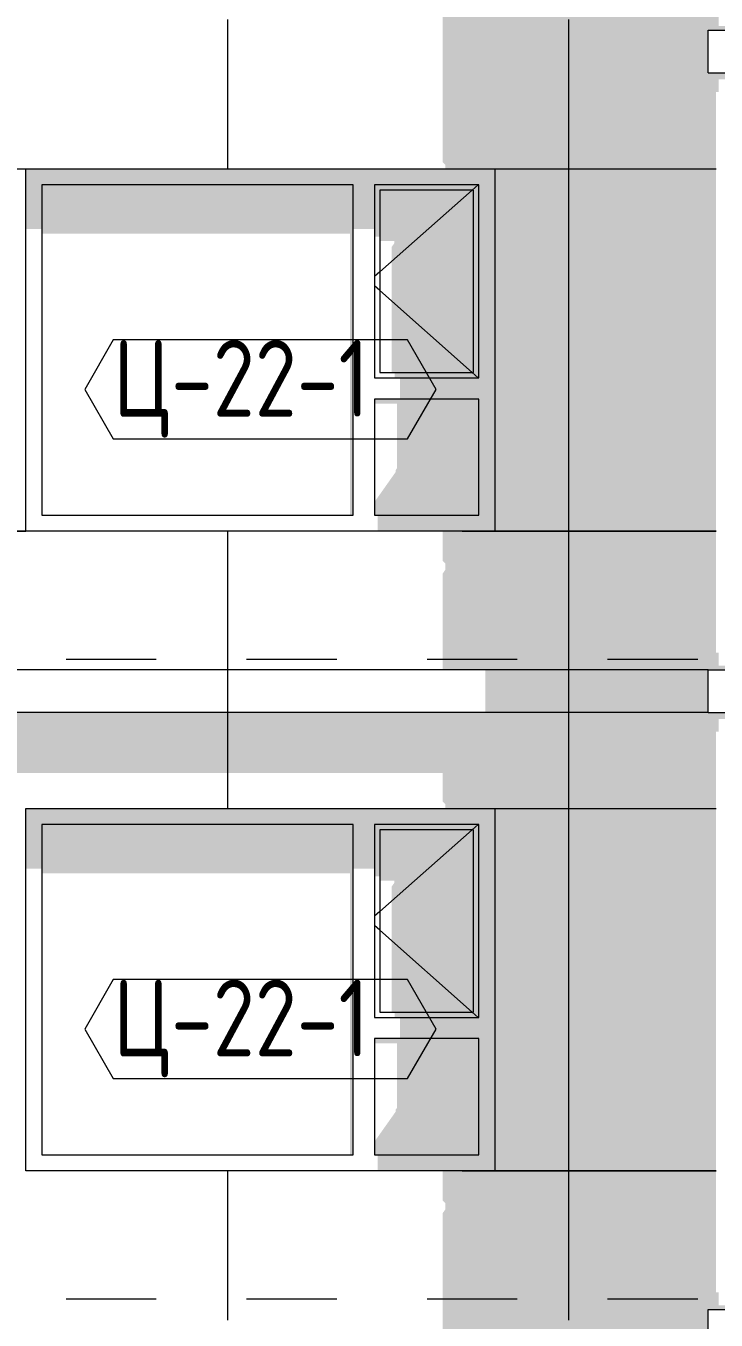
# Model space of a CAD drawing. Header units: millimetres. Extents: x 18162 to 7085488, y 72188 to 247925.
# Drawn here: x 5960558 to 5963796, y 94456 to 100526 of the extents above; entities that cross this region are included whole.
import ezdxf

# ---------------------------------------------------------------- set-up
doc = ezdxf.new("R2010")
doc.units = ezdxf.units.MM
doc.header["$MEASUREMENT"] = 0
doc.linetypes.add('Dashed', pattern=[423.333333, 211.666667, -211.666667])
doc.layers.add('Archicad Windows', color=7, linetype='Continuous')
doc.layers.add('Structural - Bearing', color=7, linetype='Continuous')
doc.styles.add('GENERATED_STYLE_3', font='', dxfattribs={"width": 0.8})
doc.styles.get('GENERATED_STYLE_3').set_extended_font_data('ISOCPEUR MON')

# ---------------------------------------------------------------- blocks, each defined once
blk = doc.blocks.new('*X2805', base_point=(6050603.8, 91556.2))
at = {"layer": 'Structural - Bearing', "color": 8, "linetype": 'Continuous', "lineweight": 13}
for p, q in [((5961503.8, 100556.2), (5961503.8, 100456.2)), ((5963103.8, 100556.2), (5963103.8, 100456.2))]:
    blk.add_line(p, q, dxfattribs=at)
blk = doc.blocks.new('*X2840', base_point=(6050603.8, 91556.2))
at = {"layer": 'Structural - Bearing', "color": 8, "linetype": 'Continuous', "lineweight": 13}
for p, q in [((5961503.8, 97306.2), (5961503.8, 96856.2)), ((5963103.8, 97306.2), (5963103.8, 95156.2)), ((5962758.1, 96856.2), (5963103.8, 96856.2)), ((5963103.8, 96856.2), (5963795.7, 96856.2)), ((5961503.8, 95156.2), (5961503.8, 94556.2)), ((5962603.8, 95156.2), (5963103.8, 95156.2)), ((5963103.8, 95156.2), (5962758.1, 95156.2)), ((5963103.8, 95156.2), (5963795.7, 95156.2)), ((5963103.8, 95156.2), (5963103.8, 94556.2)), ((5963795.7, 95156.2), (5963103.8, 95156.2)), ((5961503.8, 94556.2), (5961503.8, 94456.2)), ((5963103.8, 94556.2), (5963103.8, 94456.2))]:
    blk.add_line(p, q, dxfattribs=at)
blk = doc.blocks.new('*X2844', base_point=(6050603.8, 91556.2))
at = {"layer": 'Structural - Bearing', "color": 7, "linetype": 'Continuous', "lineweight": 9}
for p, q in [((5961503.8, 97506.2), (5961503.8, 97306.2)), ((5963103.8, 97506.2), (5963103.8, 97306.2))]:
    blk.add_line(p, q, dxfattribs=at)
blk = doc.blocks.new('*X2914', base_point=(6050603.8, 91556.2))
at = {"layer": 'Structural - Bearing', "color": 8, "linetype": 'Continuous', "lineweight": 13}
for p, q in [((5961503.8, 100456.2), (5961503.8, 99856.2)), ((5963103.8, 100456.2), (5963103.8, 98156.2)), ((5959903.8, 99856.2), (5960558.1, 99856.2)), ((5962758.1, 99856.2), (5963103.8, 99856.2)), ((5963103.8, 99856.2), (5963795.7, 99856.2)), ((5959903.8, 98156.2), (5960558.1, 98156.2)), ((5960558.1, 98156.2), (5959903.8, 98156.2)), ((5961503.8, 98156.2), (5961503.8, 97556.2)), ((5962603.8, 98156.2), (5963103.8, 98156.2)), ((5963103.8, 98156.2), (5962758.1, 98156.2)), ((5963103.8, 98156.2), (5963795.7, 98156.2)), ((5963103.8, 98156.2), (5963103.8, 97556.2)), ((5963795.7, 98156.2), (5963103.8, 98156.2)), ((5961503.8, 97556.2), (5961503.8, 97506.2)), ((5963103.8, 97556.2), (5963103.8, 97506.2))]:
    blk.add_line(p, q, dxfattribs=at)
blk = doc.blocks.new('Label_249_3', base_point=(5961658.1, 95587.1))
at = {"color": 13, "linetype": 'Continuous', "lineweight": 13, "flags": 128}
blk.add_lwpolyline([(5960834.2, 95821.3), (5960968.3, 95589.1), (5962347.9, 95589.1), (5962482, 95821.3), (5962347.9, 96053.6), (5960968.3, 96053.6)], close=True, dxfattribs=at)
at = {"color": 13, "lineweight": 13, "insert": (5960968.3, 96052.9), "char_height": 360, "attachment_point": 1, "style": 'GENERATED_STYLE_3'}
blk.add_mtext('\\A1;{\\pql;\\pt0,253000;\\fISOCPEUR MON|b0|i0|c0|p0;\\W0.800000;Ц-22-1\\fISOCPEUR MON|b0|i0|c0|p0;\\W0.800000;\\A1{\\H.66x;\\S^  ;}\\fISOCPEUR MON|b0|i0|c0|p0;\\W0.800000;\\fISOCPEUR MON|b0|i0|c0|p0;\\W0.800000;\\A1{\\H.66x;\\S^  ;}\\fISOCPEUR MON|b0|i0|c0|p0;\\W0.800000; \\fISOCPEUR MON|b0|i0|c0|p0;\\W0.800000;\\fISOCPEUR MON|b0|i0|c0|p0;\\W0.800000;\\fISOCPEUR MON|b0|i0|c0|p0;\\W0.800000;\\fISOCPEUR MON|b0|i0|c0|p0;\\W0.800000;\\fISOCPEUR MON|b0|i0|c0|p0;\\W0.800000;\\fISOCPEUR MON|b0|i0|c0|p0;\\W0.800000;\\fISOCPEUR MON|b0|i0|c0|p0;\\W0.800000;\\fISOCPEUR MON|b0|i0|c0|p0;\\W0.800000;\\fISOCPEUR MON|b0|i0|c0|p0;\\W0.800000;\\fISOCPEUR MON|b0|i0|c0|p0;\\W0.800000;\\fISOCPEUR MON|b0|i0|c0|p0;\\W0.800000;\\fISOCPEUR MON|b0|i0|c0|p0;\\W0.800000;\\fISOCPEUR MON|b0|i0|c0|p0;\\W0.800000;\\fISOCPEUR MON|b0|i0|c0|p0;\\W0.800000;\\fISOCPEUR MON|b0|i0|c0|p0;\\W0.800000;\\fISOCPEUR MON|b0|i0|c0|p0;\\W0.800000;\\fISOCPEUR MON|b0|i0|c0|p0;\\W0.800000;\\fISOCPEUR MON|b0|i0|c0|p0;\\W0.800000;\\fISOCPEUR MON|b0|i0|c0|p0;\\W0.800000;\\fISOCPEUR MON|b0|i0|c0|p0;\\W0.800000;\\fISOCPEUR MON|b0|i0|c0|p0;\\W0.800000;\\fISOCPEUR MON|b0|i0|c0|p0;\\W0.800000;\\fISOCPEUR MON|b0|i0|c0|p0;\\W0.800000;\\fISOCPEUR MON|b0|i0|c0|p0;\\W0.800000;\\fISOCPEUR MON|b0|i0|c0|p0;\\W0.800000;\\fISOCPEUR MON|b0|i0|c0|p0;\\W0.800000;\\fISOCPEUR MON|b0|i0|c0|p0;\\W0.800000;\\fISOCPEUR MON|b0|i0|c0|p0;\\W0.800000;\\fISOCPEUR MON|b0|i0|c0|p0;\\W0.800000;\\fISOCPEUR MON|b0|i0|c0|p0;\\W0.800000;\\fISOCPEUR MON|b0|i0|c0|p0;\\W0.800000;\\fISOCPEUR MON|b0|i0|c0|p0;\\W0.800000;\\fISOCPEUR MON|b0|i0|c0|p0;\\W0.800000;\\fISOCPEUR MON|b0|i0|c0|p0;\\W0.800000;\\fISOCPEUR MON|b0|i0|c0|p0;\\W0.800000;\\fISOCPEUR MON|b0|i0|c0|p0;\\W0.800000;\\fISOCPEUR MON|b0|i0|c0|p0;\\W0.800000;\\fISOCPEUR MON|b0|i0|c0|p0;\\W0.800000;\\fISOCPEUR MON|b0|i0|c0|p0;\\W0.800000;\\fISOCPEUR MON|b0|i0|c0|p0;\\W0.800000;\\fISOCPEUR MON|b0|i0|c0|p0;\\W0.800000;\\fISOCPEUR MON|b0|i0|c0|p0;\\W0.800000;\\fISOCPEUR MON|b0|i0|c0|p0;\\W0.800000;}', dxfattribs=at)
blk = doc.blocks.new('Label_263_3', base_point=(5961658.1, 98587.1))
at = {"color": 13, "linetype": 'Continuous', "lineweight": 13, "flags": 128}
blk.add_lwpolyline([(5960834.2, 98821.3), (5960968.3, 98589.1), (5962347.9, 98589.1), (5962482, 98821.3), (5962347.9, 99053.6), (5960968.3, 99053.6)], close=True, dxfattribs=at)
at = {"color": 13, "lineweight": 13, "insert": (5960968.3, 99052.9), "char_height": 360, "attachment_point": 1, "style": 'GENERATED_STYLE_3'}
blk.add_mtext('\\A1;{\\pql;\\pt0,253000;\\fISOCPEUR MON|b0|i0|c0|p0;\\W0.800000;Ц-22-1\\fISOCPEUR MON|b0|i0|c0|p0;\\W0.800000;\\A1{\\H.66x;\\S^  ;}\\fISOCPEUR MON|b0|i0|c0|p0;\\W0.800000;\\fISOCPEUR MON|b0|i0|c0|p0;\\W0.800000;\\A1{\\H.66x;\\S^  ;}\\fISOCPEUR MON|b0|i0|c0|p0;\\W0.800000; \\fISOCPEUR MON|b0|i0|c0|p0;\\W0.800000;\\fISOCPEUR MON|b0|i0|c0|p0;\\W0.800000;\\fISOCPEUR MON|b0|i0|c0|p0;\\W0.800000;\\fISOCPEUR MON|b0|i0|c0|p0;\\W0.800000;\\fISOCPEUR MON|b0|i0|c0|p0;\\W0.800000;\\fISOCPEUR MON|b0|i0|c0|p0;\\W0.800000;\\fISOCPEUR MON|b0|i0|c0|p0;\\W0.800000;\\fISOCPEUR MON|b0|i0|c0|p0;\\W0.800000;\\fISOCPEUR MON|b0|i0|c0|p0;\\W0.800000;\\fISOCPEUR MON|b0|i0|c0|p0;\\W0.800000;\\fISOCPEUR MON|b0|i0|c0|p0;\\W0.800000;\\fISOCPEUR MON|b0|i0|c0|p0;\\W0.800000;\\fISOCPEUR MON|b0|i0|c0|p0;\\W0.800000;\\fISOCPEUR MON|b0|i0|c0|p0;\\W0.800000;\\fISOCPEUR MON|b0|i0|c0|p0;\\W0.800000;\\fISOCPEUR MON|b0|i0|c0|p0;\\W0.800000;\\fISOCPEUR MON|b0|i0|c0|p0;\\W0.800000;\\fISOCPEUR MON|b0|i0|c0|p0;\\W0.800000;\\fISOCPEUR MON|b0|i0|c0|p0;\\W0.800000;\\fISOCPEUR MON|b0|i0|c0|p0;\\W0.800000;\\fISOCPEUR MON|b0|i0|c0|p0;\\W0.800000;\\fISOCPEUR MON|b0|i0|c0|p0;\\W0.800000;\\fISOCPEUR MON|b0|i0|c0|p0;\\W0.800000;\\fISOCPEUR MON|b0|i0|c0|p0;\\W0.800000;\\fISOCPEUR MON|b0|i0|c0|p0;\\W0.800000;\\fISOCPEUR MON|b0|i0|c0|p0;\\W0.800000;\\fISOCPEUR MON|b0|i0|c0|p0;\\W0.800000;\\fISOCPEUR MON|b0|i0|c0|p0;\\W0.800000;\\fISOCPEUR MON|b0|i0|c0|p0;\\W0.800000;\\fISOCPEUR MON|b0|i0|c0|p0;\\W0.800000;\\fISOCPEUR MON|b0|i0|c0|p0;\\W0.800000;\\fISOCPEUR MON|b0|i0|c0|p0;\\W0.800000;\\fISOCPEUR MON|b0|i0|c0|p0;\\W0.800000;\\fISOCPEUR MON|b0|i0|c0|p0;\\W0.800000;\\fISOCPEUR MON|b0|i0|c0|p0;\\W0.800000;\\fISOCPEUR MON|b0|i0|c0|p0;\\W0.800000;\\fISOCPEUR MON|b0|i0|c0|p0;\\W0.800000;\\fISOCPEUR MON|b0|i0|c0|p0;\\W0.800000;\\fISOCPEUR MON|b0|i0|c0|p0;\\W0.800000;\\fISOCPEUR MON|b0|i0|c0|p0;\\W0.800000;\\fISOCPEUR MON|b0|i0|c0|p0;\\W0.800000;\\fISOCPEUR MON|b0|i0|c0|p0;\\W0.800000;\\fISOCPEUR MON|b0|i0|c0|p0;\\W0.800000;}', dxfattribs=at)

msp = doc.modelspace()

# ---------------------------------------------------------------- hatches: boundary and pattern name
at = {"layer": 'Archicad Windows', "linetype": 'Continuous', "lineweight": 0}
for points in [[(5962093.1, 99781.2), (5962193.1, 99781.2), (5962683.1, 99781.2), (5962758.1, 99781.2), (5962758.1, 99856.2), (5960558.1, 99856.2), (5960558.1, 99781.2), (5960633.1, 99781.2)], [(5960633.1, 99781.2), (5960558.1, 99781.2), (5960558.1, 99573.3), (5960633.1, 99573.3)], [(5962093.1, 99781.2), (5960633.1, 99781.2), (5960633.1, 99552.1), (5962078.1, 99552.1), (5962078.1, 98231.2), (5962093.1, 98231.2)], [(5962193.1, 99781.2), (5962093.1, 99781.2), (5962093.1, 99573.3), (5962193.1, 99573.3)], [(5962683.1, 99781.2), (5962193.1, 99781.2), (5962193.1, 99756.2), (5962218.1, 99756.2), (5962658.1, 99756.2), (5962683.1, 99756.2)], [(5962193.1, 99756.2), (5962193.1, 99538), (5962218.1, 99538), (5962218.1, 99756.2)], [(5962218.1, 99516.8), (5962285.7, 99516.8), (5962285.7, 99506.1), (5962273.1, 99488.3), (5962273.1, 98901.2), (5962658.1, 98901.2), (5962658.1, 99756.2), (5962218.1, 99756.2)], [(5962658.1, 98901.2), (5962683.1, 98901.2), (5962683.1, 99756.2), (5962658.1, 99756.2)], [(5962683.1, 98876.2), (5962683.1, 98776.2), (5962683.1, 98231.2), (5962758.1, 98231.2), (5962758.1, 99781.2), (5962683.1, 99781.2)], [(5962288.1, 98901.2), (5962288.1, 98876.2), (5962683.1, 98876.2), (5962683.1, 98901.2)], [(5962683.1, 98876.2), (5962313.1, 98876.2), (5962313.1, 98776.2), (5962683.1, 98776.2)], [(5962293.1, 98434.4), (5962193.1, 98292.9), (5962193.1, 98231.2), (5962683.1, 98231.2), (5962683.1, 98776.2), (5962193.1, 98776.2), (5962193.1, 98755), (5962298.1, 98755), (5962298.1, 98450.7), (5962293.1, 98443.6)], [(5962208.1, 98156.2), (5962758.1, 98156.2), (5962758.1, 98231.2), (5962208.1, 98231.2)], [(5962093.1, 96781.2), (5962193.1, 96781.2), (5962683.1, 96781.2), (5962758.1, 96781.2), (5962758.1, 96856.2), (5960558.1, 96856.2), (5960558.1, 96781.2), (5960633.1, 96781.2)], [(5960633.1, 96781.2), (5960558.1, 96781.2), (5960558.1, 96573.3), (5960633.1, 96573.3)], [(5962093.1, 96781.2), (5960633.1, 96781.2), (5960633.1, 96552.1), (5962078.1, 96552.1), (5962078.1, 95231.2), (5962093.1, 95231.2)], [(5962193.1, 96781.2), (5962093.1, 96781.2), (5962093.1, 96573.3), (5962193.1, 96573.3)], [(5962683.1, 96781.2), (5962193.1, 96781.2), (5962193.1, 96756.2), (5962218.1, 96756.2), (5962658.1, 96756.2), (5962683.1, 96756.2)], [(5962218.1, 96756.2), (5962193.1, 96756.2), (5962193.1, 96538), (5962218.1, 96538)], [(5962658.1, 96756.2), (5962218.1, 96756.2), (5962218.1, 96516.8), (5962285.7, 96516.8), (5962285.7, 96506.1), (5962273.1, 96488.3), (5962273.1, 95901.2), (5962658.1, 95901.2)], [(5962658.1, 95901.2), (5962683.1, 95901.2), (5962683.1, 96756.2), (5962658.1, 96756.2)], [(5962683.1, 95876.2), (5962683.1, 95776.2), (5962683.1, 95231.2), (5962758.1, 95231.2), (5962758.1, 96781.2), (5962683.1, 96781.2)], [(5962683.1, 95901.2), (5962288.1, 95901.2), (5962288.1, 95876.2), (5962683.1, 95876.2)], [(5962683.1, 95876.2), (5962313.1, 95876.2), (5962313.1, 95776.2), (5962683.1, 95776.2)], [(5962683.1, 95776.2), (5962193.1, 95776.2), (5962193.1, 95755), (5962298.1, 95755), (5962298.1, 95450.7), (5962293.1, 95443.6), (5962293.1, 95434.4), (5962193.1, 95292.9), (5962193.1, 95231.2), (5962683.1, 95231.2)], [(5962208.1, 95156.2), (5962758.1, 95156.2), (5962758.1, 95231.2), (5962208.1, 95231.2)]]:
    msp.add_hatch(color=49, dxfattribs=at).paths.add_polyline_path(points)
at = {"layer": 'Structural - Bearing', "linetype": 'Continuous', "lineweight": 0}
for points in [[(5962513.1, 101156.2), (5962513.1, 101017.7), (5962525.7, 101005.1), (5962525.7, 100975.5), (5962513.1, 100957.7), (5962513.1, 100456.2), (5963758.1, 100456.2), (5963758.1, 100506.2), (5966994, 100506.2), (5967008.1, 100526.2), (5963808.1, 100526.2), (5963808.1, 100586.2), (5963795.7, 100586.2), (5963795.7, 103216.2), (5963808.1, 103216.2), (5963808.1, 103276.2), (5967008.1, 103276.2), (5967008.1, 103235.5), (5967058.1, 103306.2), (5963758.1, 103306.2), (5963758.1, 103456.2), (5962513.1, 103456.2), (5962513.1, 102887.7), (5962525.7, 102875.1), (5962525.7, 102856.2), (5962758.1, 102856.2), (5962758.1, 101156.2)], [(5962513.1, 98017.7), (5962525.7, 98005.1), (5962525.7, 97975.5), (5962513.1, 97957.7), (5962513.1, 97506.2), (5963946.1, 97506.2), (5963946.1, 97526.2), (5963808.1, 97526.2), (5963808.1, 97586.2), (5963795.7, 97586.2), (5963795.7, 100216.2), (5963808.1, 100216.2), (5963808.1, 100276.2), (5967008.1, 100276.2), (5967008.1, 100235.5), (5967058.1, 100306.2), (5963758.1, 100306.2), (5963758.1, 100456.2), (5962513.1, 100456.2), (5962513.1, 99887.7), (5962525.7, 99875.1), (5962525.7, 99856.2), (5962758.1, 99856.2), (5962758.1, 98156.2), (5962513.1, 98156.2)], [(5962713.8, 97506.2), (5962713.8, 97306.2), (5963758.1, 97306.2), (5963758.1, 97506.2)], [(5953658.1, 97022.4), (5962513.1, 97022.4), (5962513.1, 96887.7), (5962525.7, 96875.1), (5962525.7, 96856.2), (5962758.1, 96856.2), (5962758.1, 95156.2), (5962513.1, 95156.2), (5962513.1, 95017.7), (5962525.7, 95005.1), (5962525.7, 94975.5), (5962513.1, 94957.7), (5962513.1, 94456.2), (5963758.1, 94456.2), (5963758.1, 94506.2), (5963946.1, 94506.2), (5963946.1, 94526.2), (5963808.1, 94526.2), (5963808.1, 94586.2), (5963795.7, 94586.2), (5963795.7, 97216.2), (5963808.1, 97216.2), (5963808.1, 97276.2), (5967008.1, 97276.2), (5967008.1, 97216.2), (5967020.5, 97216.2), (5967020.5, 97022.4), (5972308, 97022.4), (5972308.1, 97022.6), (5972308.1, 97306.2), (5966853.8, 97306.2), (5958058.1, 97306.2), (5953658.1, 97306.2)], [(5962513.1, 93887.7), (5962525.7, 93875.1), (5962525.7, 93856.2), (5962758.1, 93856.2), (5962758.1, 92156.2), (5962513.1, 92156.2), (5962513.1, 92017.7), (5962525.7, 92005.1), (5962525.7, 91975.5), (5962513.1, 91957.7), (5962513.1, 91456.2), (5963758.1, 91456.2), (5963758.1, 91506.2), (5963946.1, 91506.2), (5963946.1, 91526.2), (5963808.1, 91526.2), (5963808.1, 91586.2), (5963795.7, 91586.2), (5963795.7, 94216.2), (5963808.1, 94216.2), (5963808.1, 94276.2), (5967008.1, 94276.2), (5967008.1, 94235.5), (5967058.1, 94306.2), (5963758.1, 94306.2), (5963758.1, 94456.2), (5962513.1, 94456.2)]]:
    msp.add_hatch(color=49, dxfattribs=at).paths.add_polyline_path(points)

# ---------------------------------------------------------------- linework, layer by layer
at = {"color": 8, "linetype": 'Dashed', "lineweight": 13, "ltscale": 2}
for p, q in [((5948046.5, 97556.2), (5978885, 97556.2)), ((5948046.5, 94556.2), (5978885, 94556.2))]:
    msp.add_line(p, q, dxfattribs=at)
at = {"layer": 'Archicad Windows', "color": 7, "linetype": 'Continuous', "lineweight": 13}
for p, q in [((5960558.1, 98156.2), (5960558.1, 99856.2)), ((5960558.1, 99856.2), (5962758.1, 99856.2)), ((5962758.1, 99856.2), (5962758.1, 98156.2)), ((5962758.1, 98156.2), (5960558.1, 98156.2)), ((5960558.1, 95156.2), (5960558.1, 96856.2)), ((5960558.1, 96856.2), (5962758.1, 96856.2)), ((5962758.1, 96856.2), (5962758.1, 95156.2)), ((5962758.1, 95156.2), (5960558.1, 95156.2))]:
    msp.add_line(p, q, dxfattribs=at)
at = {"layer": 'Archicad Windows', "color": 7, "linetype": 'Continuous', "lineweight": 9}
for p, q in [((5960633.1, 99781.2), (5960633.1, 98231.2)), ((5962093.1, 99781.2), (5960633.1, 99781.2)), ((5962093.1, 98231.2), (5962093.1, 99781.2)), ((5962193.1, 99781.2), (5962193.1, 98876.2)), ((5962683.1, 99781.2), (5962193.1, 99781.2)), ((5962218.1, 99756.2), (5962218.1, 98901.2)), ((5962658.1, 99756.2), (5962218.1, 99756.2)), ((5962651.6, 99756.2), (5962218.1, 99372.9)), ((5962679.8, 99781.2), (5962651.6, 99756.2)), ((5962658.1, 98901.2), (5962658.1, 99756.2)), ((5962683.1, 98876.2), (5962683.1, 99781.2)), ((5962218.1, 99372.9), (5962193.1, 99350.8)), ((5962218.1, 99284.5), (5962193.1, 99306.6)), ((5962651.6, 98901.2), (5962218.1, 99284.5)), ((5962218.1, 98901.2), (5962658.1, 98901.2)), ((5962679.8, 98876.2), (5962651.6, 98901.2)), ((5962193.1, 98876.2), (5962683.1, 98876.2)), ((5962193.1, 98776.2), (5962193.1, 98231.2)), ((5962683.1, 98776.2), (5962193.1, 98776.2)), ((5962683.1, 98231.2), (5962683.1, 98776.2)), ((5960633.1, 98231.2), (5962093.1, 98231.2)), ((5962193.1, 98231.2), (5962683.1, 98231.2)), ((5960633.1, 96781.2), (5960633.1, 95231.2)), ((5962093.1, 96781.2), (5960633.1, 96781.2)), ((5962093.1, 95231.2), (5962093.1, 96781.2)), ((5962193.1, 96781.2), (5962193.1, 95876.2)), ((5962683.1, 96781.2), (5962193.1, 96781.2)), ((5962218.1, 96756.2), (5962218.1, 95901.2)), ((5962658.1, 96756.2), (5962218.1, 96756.2)), ((5962651.6, 96756.2), (5962218.1, 96372.9)), ((5962679.8, 96781.2), (5962651.6, 96756.2)), ((5962658.1, 95901.2), (5962658.1, 96756.2)), ((5962683.1, 95876.2), (5962683.1, 96781.2)), ((5962218.1, 96372.9), (5962193.1, 96350.8)), ((5962218.1, 96284.5), (5962193.1, 96306.6)), ((5962651.6, 95901.2), (5962218.1, 96284.5)), ((5962193.1, 95876.2), (5962683.1, 95876.2)), ((5962218.1, 95901.2), (5962658.1, 95901.2)), ((5962679.8, 95876.2), (5962651.6, 95901.2)), ((5962193.1, 95776.2), (5962193.1, 95231.2)), ((5962683.1, 95776.2), (5962193.1, 95776.2)), ((5962683.1, 95231.2), (5962683.1, 95776.2)), ((5960633.1, 95231.2), (5962093.1, 95231.2)), ((5962193.1, 95231.2), (5962683.1, 95231.2))]:
    msp.add_line(p, q, dxfattribs=at)
at = {"layer": 'Structural - Bearing', "color": 7, "linetype": 'Continuous', "lineweight": 13}
for p, q in [((5963758.1, 100306.2), (5963758.1, 100506.2)), ((5963758.1, 100506.2), (5967058.1, 100506.2)), ((5963758.1, 100306.2), (5967058.1, 100306.2)), ((5963758.1, 97506.2), (5953408.1, 97506.2)), ((5963758.1, 97306.2), (5963758.1, 97506.2)), ((5963758.1, 97506.2), (5967058.1, 97506.2)), ((5963758.1, 97306.2), (5953408.1, 97306.2)), ((5963758.1, 97306.2), (5967058.1, 97306.2)), ((5963758.1, 94306.2), (5963758.1, 94506.2)), ((5963758.1, 94506.2), (5967058.1, 94506.2))]:
    msp.add_line(p, q, dxfattribs=at)

# ---------------------------------------------------------------- block references
at = {"color": 12, "linetype": 'Continuous', "lineweight": 13}
for name, p in [('Label_263_3', (5961658.1, 98587.1)), ('Label_249_3', (5961658.1, 95587.1))]:
    msp.add_blockref(name, p, dxfattribs=at)
at = {"layer": 'Structural - Bearing', "lineweight": 0}
for name in ['*X2805', '*X2914', '*X2844', '*X2840']:
    msp.add_blockref(name, (6050603.8, 91556.2), dxfattribs=at)

doc.saveas('drawing.dxf')
